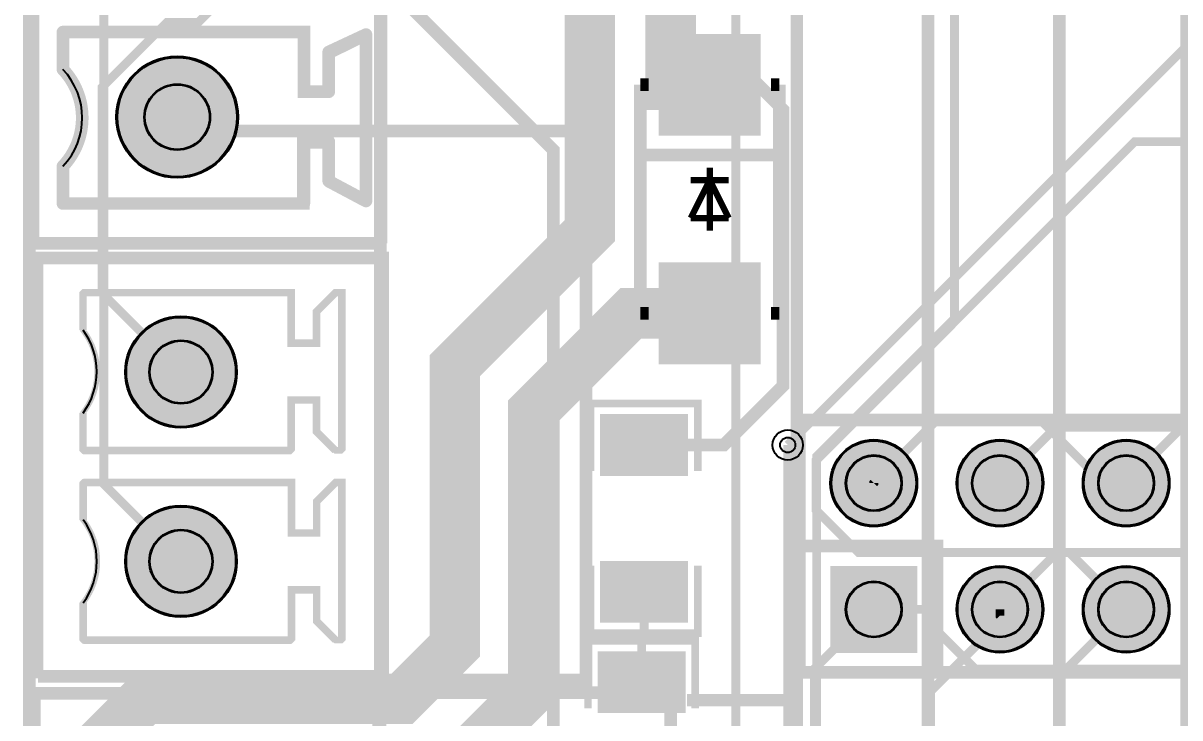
# Model space of a CAD drawing. Header units: millimetres. Extents: x -4 to 157, y 41 to 137.
# Drawn here: x -3.58 to 19.7, y 58.47 to 72.45 of the extents above; entities that cross this region are included whole.
import ezdxf

# ---------------------------------------------------------------- set-up
doc = ezdxf.new("R2010")
doc.units = ezdxf.units.MM
for name, color, linetype, true_color in [('BoardOutLine', 7, 'Continuous', 0xff00ff), ('BottomLayer', 7, 'Continuous', 0x0000ff), ('BottomSolderMaskLayer', 7, 'Continuous', 0xaa00ff), ('Document', 7, 'Continuous', 0xffffff), ('Hole', 7, 'Continuous', 0x222222), ('Multi-Layer', 7, 'Continuous', 0xc0c0c0), ('TopLayer', 7, 'Continuous', 0xff0000), ('TopPasteMaskLayer', 7, 'Continuous', 0x808080), ('TopSilkLayer', 7, 'Continuous', 0xffcc00), ('TopSolderMaskLayer', 7, 'Continuous', 0x800080)]:
    doc.layers.add(name, color=color, linetype=linetype, true_color=true_color)

msp = doc.modelspace()

# ---------------------------------------------------------------- hatches: boundary and pattern name
at = {"layer": 'BottomSolderMaskLayer'}
for points in [[(-1.7078994157989318, 70.56131572263143, 1), (0.7429006858012717, 70.56131572263143, 1)], [(-1.5316992633985709, 65.43050546101085, 1), (0.7191008382016324, 65.43050546101085, 1)], [(12.662420624841241, 63.19428498856996, 1), (14.413220726441443, 63.19428498856996, 1)], [(15.202425704851374, 63.19428498856996, 1), (16.953225806451577, 63.19428498856996, 1)], [(17.742430784861504, 63.19428498856996, 1), (19.49323088646171, 63.19428498856996, 1)], [(-1.5316992633985709, 61.620497840995654, 1), (0.7191008382016324, 61.620497840995654, 1)], [(12.662336658259392, 61.529614561695894), (14.412901328269527, 61.529614561695894), (14.412901328269527, 59.7790498916861), (12.662336658259392, 59.7790498916861)], [(15.202425704851374, 60.65427990855983, 1), (16.953225806451577, 60.65427990855983, 1)], [(17.742430784861504, 60.65427990855983, 1), (19.49323088646171, 60.65427990855983, 1)]]:
    msp.add_hatch(color=256, dxfattribs=at).paths.add_polyline_path(points)
at = {"layer": 'Document'}
for points in [[(3.1903987807972953, 68.87134874269748), (3.1903987807972953, 72.02194564389129), (2.6944119888239584, 71.79047498094997), (2.6944119888239584, 71.07134874269741), (2.6933254840453174, 71.05477188313182), (2.690084560107607, 71.03847865822922), (2.684744670118107, 71.02274784958524), (2.6773971810748662, 71.00784861569718), (2.6681678105524043, 70.99403588658754), (2.6572144756396483, 70.98154600188127), (2.644724590933265, 70.97059266696829), (2.630911861823506, 70.96136329644594), (2.616012627935561, 70.9540158074027), (2.6002818192914674, 70.94867591741308), (2.583988594388984, 70.94543499347549), (2.567411734823281, 70.94434848869696), (2.067411734823281, 70.94434848869696), (2.050834875257806, 70.94543499347549), (2.034541650355095, 70.94867591741308), (2.018810841711229, 70.9540158074027), (2.0039116078230563, 70.96136329644594), (1.9900988787135248, 70.97059266696829), (1.9776089940071415, 70.98154600188127), (1.9666556590941582, 70.99403588658754), (1.9574262885719236, 71.00784861569718), (1.9500787995286828, 71.02274784958524), (1.9447389095389553, 71.03847865822922), (1.9414979856014725, 71.05477188313182), (1.9404114808228314, 71.07134874269741), (1.9404114808228314, 72.14434848869689), (-2.6556007112014868, 72.14434848869689), (-2.6556007112014868, 71.52133604267203), (-2.656687215980128, 71.50475918310644), (-2.6599281399176107, 71.48846595820385), (-2.665268029907338, 71.47273514955987), (-2.672615518950579, 71.45783591567181), (-2.681844889473041, 71.44402318656216), (-2.692798224385797, 71.4315333018559), (-2.70528810909218, 71.42057996694291), (-2.7191008382017117, 71.41135059642056), (-2.7340000720898843, 71.40400310737732), (-2.7497308807339778, 71.3986632173877), (-2.766024105636461, 71.39542229345011), (-2.782600965202164, 71.39433578867158), (-2.799177824767753, 71.39542229345011), (-2.8154710496702364, 71.3986632173877), (-2.8312018583142162, 71.40400310737732), (-2.846101092202275, 71.41135059642056), (-2.8599138213119204, 71.42057996694291), (-2.8724037060183036, 71.4315333018559), (-2.8833570409311733, 71.44402318656216), (-2.8925864114535216, 71.45783591567181), (-2.899933900496876, 71.47273514955987), (-2.90527379048649, 71.48846595820385), (-2.9085147144239727, 71.50475918310644), (-2.9096012192026137, 71.52133604267203), (-2.9096012192026137, 72.27134874269746), (-2.9085147144239727, 72.28792560226304), (-2.90527379048649, 72.30421882716564), (-2.899933900496876, 72.31994963580962), (-2.8925864114535216, 72.33484886969768), (-2.8833570409311733, 72.34866159880733), (-2.8724037060183036, 72.3611514835136), (-2.8599138213119204, 72.37210481842658), (-2.846101092202275, 72.38133418894893), (-2.8312018583142162, 72.38868167799217), (-2.8154710496702364, 72.39402156798178), (-2.799177824767753, 72.39726249191938), (-2.782600965202164, 72.3983489966979), (2.067411734823281, 72.3983489966979), (2.083988594388984, 72.39726249191938), (2.1002818192914674, 72.39402156798178), (2.116012627935561, 72.38868167799217), (2.130911861823506, 72.38133418894893), (2.144724590933265, 72.37210481842658), (2.1572144756396483, 72.3611514835136), (2.1681678105524043, 72.34866159880733), (2.1773971810748662, 72.33484886969768), (2.184744670118107, 72.31994963580962), (2.1900845601078345, 72.30421882716564), (2.1933254840453174, 72.28792560226304), (2.1944119888239584, 72.27134874269746), (2.1944119888239584, 71.19834899669797), (2.4404114808228314, 71.19834899669797), (2.4404114808228314, 71.87134874269759), (2.4416842497432754, 71.8892926692505), (2.44547954390805, 71.90687675816798), (2.4517212166786067, 71.92374821222165), (2.460284038657619, 71.93956853208601), (2.470996210221074, 71.95402030779894), (2.4836428084090585, 71.9668135870943), (2.497970099017948, 71.9776916928422), (2.5136906273812656, 71.98643637287284), (3.2636779273557295, 72.33644907289806), (3.279514720702082, 72.3425885371272), (3.2960291424833486, 72.34655979860861), (3.3129258028536697, 72.3482918242579), (3.3299024749496766, 72.34775363371182), (3.346655500755787, 72.34495485346656), (3.362885222568366, 72.33994554469155), (3.3783013429081166, 72.33281530779573), (3.392628117006552, 72.32369167976469), (3.4056092849934885, 72.3127378529349), (3.417012655560029, 72.30014975600795), (3.42663425911428, 72.28615254951649), (3.4343019961406753, 72.27099659842747), (3.4398787155066657, 72.25495299391878), (3.443264667654148, 72.23830870443032), (3.4443992887984223, 72.22136144272292), (3.4443992887984223, 68.87134874269748), (3.4433127840197812, 68.85477188313178), (3.4400718600822984, 68.83847865822929), (3.434731970092571, 68.82274784958531), (3.42738448104933, 68.80784861569714), (3.4181551105270955, 68.79403588658761), (3.407201775614112, 68.78154600188122), (3.394711890907729, 68.77059266696835), (3.3808991617981974, 68.761363296446), (3.365999927910025, 68.75401580740265), (3.3502691192661587, 68.74867591741304), (3.333975894363448, 68.74543499347556), (3.3173990347979725, 68.74434848869691), (3.3008221752322697, 68.74543499347556), (3.2845289503297863, 68.74867591741304), (3.268798141685693, 68.75401580740265), (3.2538989077977476, 68.761363296446), (3.2400861786879886, 68.77059266696835), (3.2275962939816054, 68.78154600188122), (3.2166429590688494, 68.79403588658761), (3.2074135885463875, 68.80784861569714), (3.2000660995031467, 68.82274784958531), (3.1947262095136466, 68.83847865822929), (3.1914852855759364, 68.85477188313178), (3.1903987807972953, 68.87134874269748)], [(10.079273558546902, 71.88989077978158), (10.096215392430622, 71.89364998729991), (10.312573025145866, 71.89364998729991), (10.31003302006593, 70.52966725933447), (10.28905257810493, 70.52016764033522), (10.072694945389685, 70.52016764033522)], [(-2.8746507493016225, 69.65880111760214), (-2.8399808926802734, 69.69691030682691), (-2.8068603646634074, 69.7363734527404), (-2.7753419924254104, 69.77712761170585), (-2.745476047705779, 69.8191077809231), (-2.717310166624884, 69.86224700210812), (-2.690889273705352, 69.90647646829132), (-2.666255510217752, 69.9517256335647), (-2.6434481669639354, 69.9979223256023), (-2.622503621610349, 70.04499286077498), (-2.6034552806631837, 70.09286216167516), (-2.5863335261879, 70.14145387686608), (-2.5711656673477137, 70.19069050266137), (-2.5579758968460737, 70.24049350674375), (-2.5467852523402144, 70.29078345342361), (-2.5376115828855745, 70.34148013033882), (-2.530469520465431, 70.3925026763934), (-2.5253704566553097, 70.44376971073098), (-2.5223225244512832, 70.49519946253656), (-2.521330585298756, 70.54670990146144), (-2.5223962213392497, 70.59821886846089), (-2.525517732884964, 70.6496442068377), (-2.530690141131572, 70.70090389328266), (-2.5379051960985635, 70.75191616870086), (-2.547151389787814, 70.80259966861718), (-2.5584139745396897, 70.85287355295316), (-2.571674986553944, 70.90265763496598), (-2.5869132745442585, 70.95187250914682), (-2.6041045334718547, 71.00043967787212), (-2.623221343314526, 71.04828167660708), (-2.644233212799236, 71.09532219746166), (-2.667106628037118, 71.14148621090135), (-2.691805105977892, 71.18670008541915), (-2.718289252600016, 71.23089170497781), (-2.746516825743356, 71.27399058403455), (-2.7764428024865992, 71.31592797996552), (-2.8080194509583407, 71.35663700270982), (-2.8411964064687254, 71.3960527214598), (-2.8759207518417043, 71.43411226822457), (-2.886547644343864, 71.44688197392418), (-2.8954168412315084, 71.46092952084439), (-2.902376588084735, 71.47601455155848), (-2.907307801703041, 71.49187895700459), (-2.9101261076527862, 71.50825129280258), (-2.910783283937235, 71.52485142374292), (-2.90926808608765, 71.54139531697842), (-2.905606439559847, 71.55759990190404), (-2.8998609961420243, 71.57318791357454), (-2.8921300619657586, 71.58789263678409), (-2.8825459154601276, 71.60146246963734), (-2.8712725440319673, 71.61366522852836), (-2.8585028381952498, 71.62429212086568), (-2.844455291160557, 71.6331613175721), (-2.8293702603566544, 71.64012106423058), (-2.8135058548469942, 71.64505227764403), (-2.797133519012732, 71.64787058338254), (-2.780533388063759, 71.6485277594528), (-2.7639894948479196, 71.64701256138972), (-2.747784909969596, 71.64335091465284), (-2.732196898373104, 71.6376054710338), (-2.7174921752634873, 71.62987453666778), (-2.703922342533815, 71.62029038998708), (-2.691719583439408, 71.60901701803402), (-2.65313702123899, 71.56685282699254), (-2.616141355283389, 71.52328961071282), (-2.580783275274598, 71.4783870574422), (-2.5471112271723086, 71.43220669052357), (-2.5151713468155776, 71.38481178409972), (-2.485007396709534, 71.33626727641729), (-2.4566607060639853, 71.2866396808522), (-2.4301701141662306, 71.23599699477575), (-2.405571917165844, 71.18440860638782), (-2.3828998183423664, 71.13194519964497), (-2.3621848819273055, 71.07867865741207), (-2.3434554905416007, 71.02468196297207), (-2.3267373063063133, 70.97002910002766), (-2.3120532356824697, 70.91479495133285), (-2.2994233980857643, 70.85905519609116), (-2.2888650983184107, 70.80288620626436), (-2.280392802860888, 70.74636494193123), (-2.274018120049732, 70.6895688458402), (-2.269749784171836, 70.63257573730084), (-2.267593643498458, 70.57546370556042), (-2.267552652270524, 70.51831100280856), (-2.2696268666522883, 70.4611959369604), (-2.2738134446542517, 70.40419676436329), (-2.2801066500260276, 70.34739158257253), (-2.288497860117104, 70.29085822334673), (-2.298975577690271, 70.23467414600645), (-2.311525446675205, 70.17891633130216), (-2.3261302718383376, 70.12366117594024), (-2.3427700423428632, 70.06898438790643), (-2.361421959166364, 70.01496088273564), (-2.382060466339908, 69.9616646808654), (-2.4046572859617754, 69.90916880621717), (-2.429181456944889, 69.85754518614124), (-2.4555993774363287, 69.80686455286741), (-2.4838748508575463, 69.7571963465889), (-2.5139691355000195, 69.70860862031975), (-2.5458409976056373, 69.66116794665209), (-2.5794467678651927, 69.6149393265407), (-2.6147404012499464, 69.56998610024232), (-2.651673540102138, 69.52636986052994), (-2.6901955803912188, 69.48415036830067), (-2.702382848753132, 69.47285933328897), (-2.7159396291626763, 69.46325565239647), (-2.730633961344438, 69.45550364726932), (-2.746214421195873, 69.4497359568669), (-2.7624144227240777, 69.44605126797296), (-2.7789567794063714, 69.44451262663733), (-2.7955584469279984, 69.44514635944029), (-2.811935366149214, 69.44794162303776), (-2.8278073234365593, 69.45285058969341), (-2.842902745195147, 69.45978926562555), (-2.8569633445684985, 69.4686389281627), (-2.8697485407985823, 69.47924815712247), (-2.8810395756287335, 69.49143542565253), (-2.8906432563190947, 69.50499220620532), (-2.8983952612273924, 69.51968653850258), (-2.904162951397552, 69.53526699843997), (-2.907847640050136, 69.55146700002308), (-2.909386281139291, 69.56800935672823), (-2.9087525480889553, 69.58461102424019), (-2.9059572842475063, 69.60098794341991), (-2.9010483173552757, 69.61685990063415), (-2.894109641198156, 69.63195532228929), (-2.8852599784514723, 69.64601592153076), (-2.8746507493012814, 69.6588011176027)], [(3.257632715265345, 68.75928371856742), (2.507645415290881, 69.1592837185674), (2.4930959382875244, 69.16835543182708), (2.479901009792002, 69.17930427306851), (2.468301132787019, 69.19193067857464), (2.4585077373703825, 69.20600450778863), (2.450699327033817, 69.22126923806957), (2.445018225093463, 69.23744664031074), (2.441567980572927, 69.25424185020177), (2.440411480823059, 69.27134874269757), (2.4404114808228314, 69.94434848869696), (2.1944119888239584, 69.94434848869696), (2.1944119888239584, 68.82136144272295), (2.1933254840453174, 68.80478458315724), (2.1900845601078345, 68.78849135825476), (2.184744670118107, 68.77276054961078), (2.1773971810748662, 68.75786131572272), (2.1681678105524043, 68.74404858661308), (2.1572144756396483, 68.73155870190669), (2.144724590933265, 68.72060536699382), (2.130911861823506, 68.71137599647147), (2.116012627935561, 68.70402850742812), (2.1002818192914674, 68.6986886174385), (2.083988594388984, 68.69544769350102), (2.067411734823281, 68.69436118872238), (-2.782600965202164, 68.69436118872238), (-2.799177824767753, 68.69544769350102), (-2.8154710496702364, 68.6986886174385), (-2.8312018583142162, 68.70402850742812), (-2.846101092202275, 68.71137599647147), (-2.8599138213119204, 68.72060536699382), (-2.8724037060183036, 68.73155870190669), (-2.8833570409311733, 68.74404858661308), (-2.8925864114535216, 68.75786131572272), (-2.899933900496876, 68.77276054961078), (-2.90527379048649, 68.78849135825476), (-2.9085147144239727, 68.80478458315724), (-2.9096012192026137, 68.82136144272295), (-2.9096012192026137, 69.57134874269752), (-2.9085147144239727, 69.58792560226311), (-2.90527379048649, 69.60421882716571), (-2.899933900496876, 69.61994963580969), (-2.8925864114535216, 69.63484886969775), (-2.8833570409311733, 69.6486615988074), (-2.8724037060183036, 69.66115148351366), (-2.8599138213119204, 69.67210481842665), (-2.846101092202275, 69.681334188949), (-2.8312018583142162, 69.68868167799224), (-2.8154710496702364, 69.69402156798185), (-2.799177824767753, 69.69726249191945), (-2.782600965202164, 69.69834899669797), (-2.766024105636461, 69.69726249191945), (-2.7497308807339778, 69.69402156798185), (-2.7340000720898843, 69.68868167799224), (-2.7191008382017117, 69.681334188949), (-2.70528810909218, 69.67210481842665), (-2.692798224385797, 69.66115148351366), (-2.681844889473041, 69.6486615988074), (-2.672615518950579, 69.63484886969775), (-2.665268029907338, 69.61994963580969), (-2.6599281399176107, 69.60421882716571), (-2.656687215980128, 69.58792560226311), (-2.6556007112014868, 69.57134874269752), (-2.6556007112014868, 68.9483616967234), (1.9404114808228314, 68.9483616967234), (1.9404114808228314, 70.07134874269741), (1.9414979856014725, 70.08792560226311), (1.9447389095389553, 70.1042188271656), (1.9500787995286828, 70.11994963580969), (1.9574262885719236, 70.13484886969775), (1.9666556590941582, 70.14866159880728), (1.9776089940071415, 70.16115148351366), (1.9900988787135248, 70.17210481842653), (2.0039116078230563, 70.18133418894888), (2.018810841711229, 70.18868167799224), (2.034541650355095, 70.19402156798185), (2.050834875257806, 70.19726249191945), (2.067411734823281, 70.19834899669797), (2.567411734823281, 70.19834899669797), (2.583988594388984, 70.19726249191945), (2.6002818192914674, 70.19402156798185), (2.616012627935561, 70.18868167799224), (2.630911861823506, 70.18133418894888), (2.644724590933265, 70.17210481842653), (2.6572144756396483, 70.16115148351366), (2.6681678105524043, 70.14866159880728), (2.6773971810748662, 70.13484886969775), (2.684744670118107, 70.11994963580969), (2.690084560107607, 70.1042188271656), (2.6933254840453174, 70.08792560226311), (2.6944119888239584, 70.07134874269741), (2.6944119888239584, 69.34754889509782), (3.3771653543308275, 68.98341376682754), (3.391281466062537, 68.97465396489929), (3.404133428911564, 68.96412658197767), (3.4155013422298452, 68.95201174450301), (3.425190697869084, 68.93851674070345), (3.4330357082674254, 68.92387247383556), (3.4389021431222773, 68.90832951136554), (3.442689626106585, 68.89215379769064), (3.444333352336571, 68.87562210375654), (3.443805197200618, 68.85901729142995), (3.4411141975797364, 68.84262347365336), (3.4363063972230066, 68.82672115319428), (3.4294640589280334, 68.81158242316485), (3.4207042569998976, 68.79746631143291), (3.410176874078161, 68.78461434858389), (3.3980620366035055, 68.77324643526549), (3.3845670328041706, 68.76355707962637), (3.369922765936053, 68.75571206922803), (3.354379803466145, 68.74984563437317), (3.338204089791134, 68.74605815138875), (3.3216723958571492, 68.74441442515877), (3.3050675835304446, 68.74494258029472), (3.288673765753856, 68.74763357991571), (3.272771445294893, 68.75244138027233), (3.257632715265345, 68.7592837185673)], [(10.263804927609726, 65.9151384302769), (10.263804927609726, 67.29331978663947), (10.371983743967348, 67.29331978663947), (10.378511557023103, 67.19065278130552), (10.376682753365458, 65.92324104648208), (10.380365760731365, 65.91955803911605), (10.268605537210988, 65.91955803911605), (10.266065532131051, 65.91701803403612)], [(-2.449530099060212, 67.02984505969005), (-2.449530099060212, 67.03987807975625), (-2.38956057912128, 67.09984759969518), (1.8204978409955856, 67.09984759969518), (1.880492760985362, 67.03987807975625), (1.880492760985362, 66.07990855981711), (2.260502921005582, 66.07990855981711), (2.2604521209041195, 66.66990093980178), (2.680492760985544, 67.08989077978163), (2.8404622809243847, 67.08989077978163), (2.900508001015851, 67.02984505969005), (2.900508001015851, 65.43992887985769), (2.760502921005809, 65.43982727965454), (2.760502921005809, 66.9598933197866), (2.7305054610108073, 66.9598933197866), (2.7304546609091176, 66.9598933197866), (2.39050038100072, 66.6198882397764), (2.3904495808990305, 65.999872999746), (2.330454660909254, 65.93987807975611), (1.8104648209293828, 65.93987807975611), (1.7404368808736308, 66.00988061976125), (1.7404876809753205, 66.9598933197866), (-2.449530099060212, 66.9598933197866)], [(-2.449530099060212, 66.27990855981716), (-2.30952501905017, 66.27990855981716), (-2.30952501905017, 66.94988569977136), (-2.449530099060212, 66.94988569977136), (-2.449530099060212, 66.27990855981716)], [(10.682753365506642, 66.6294132588265), (9.811531623063274, 66.6294132588265), (9.80899161798311, 66.62687325374645), (9.80899161798311, 66.52019304038606), (9.81407162814321, 66.51511303022608), (10.682753365506642, 66.51511303022608), (10.687833375666742, 66.52019304038606), (10.687833375666742, 66.63703327406654)], [(-2.449530099060212, 64.60982981965947), (-2.417477982085529, 64.65006223311377), (-2.3870425841596443, 64.69153115940776), (-2.3582715571255903, 64.73417167181458), (-2.3312099469685563, 64.77791700928731), (-2.305900123287529, 64.82269868098615), (-2.2823817129590225, 64.86844657351162), (-2.2606915380943065, 64.91508906067986), (-2.2408635583879004, 64.9625531156654), (-2.2229288179478317, 65.0107644253369), (-2.2069153966908743, 65.05964750660803), (-2.1928483663789393, 65.1091258246181), (-2.1807497513641465, 65.1591219125612), (-2.17063849410647, 65.209557492974), (-2.1625304255160245, 65.26035360029175), (-2.1564382401668354, 65.3114307044832), (-2.1523714764216493, 65.36270883556779), (-2.1503365014978044, 65.41410770882362), (-2.1503365014978044, 65.46554685048545), (-2.1523714764216493, 65.51694572374117), (-2.1564382401668354, 65.56822385482587), (-2.1625304255160245, 65.61930095901732), (-2.17063849410647, 65.67009706633496), (-2.1807497513641465, 65.72053264674776), (-2.1928483663789393, 65.77052873469097), (-2.2069153966908743, 65.82000705270104), (-2.2229288179478317, 65.86889013397206), (-2.2408635583879004, 65.91710144364367), (-2.2606915380943065, 65.96456549862921), (-2.2823817129590225, 66.01120798579734), (-2.305900123287529, 66.05695587832292), (-2.3312099469685563, 66.10173755002165), (-2.3582715571255903, 66.1454828874945), (-2.3870425841596443, 66.18812339990131), (-2.417477982085529, 66.2295923261953), (-2.449530099060212, 66.2698247396495), (-2.30952501905017, 66.26982473964938), (-2.2784444462206466, 66.22585990043524), (-2.2490773551805887, 66.18073249126542), (-2.221467180892887, 66.13450925716904), (-2.1956547597783356, 66.08725856393869), (-2.171678269318136, 66.03905029701548), (-2.149573171586553, 65.98995575812569), (-2.1293721608024043, 65.9400475598228), (-2.1111051149728155, 65.88939951809164), (-2.0947990517026938, 65.83808654317147), (-2.0804780882344858, 65.78618452876083), (-2.068163405777568, 65.733770239769), (-2.0578732181818395, 65.68092119877701), (-2.0496227449973503, 65.62771557137944), (-2.0434241889647637, 65.57423205057489), (-2.0392867179671157, 65.52054974037617), (-2.0372164514697033, 65.4667480388124), (-2.0372164514697033, 65.41290652049668), (-2.0392867179671157, 65.35910481893279), (-2.0434241889647637, 65.30542250873407), (-2.0496227449973503, 65.25193898792963), (-2.0578732181818395, 65.19873336053206), (-2.068163405777568, 65.14588431954007), (-2.0804780882344858, 65.09347003054813), (-2.0947990517026938, 65.04156801613749), (-2.1111051149728155, 64.99025504121732), (-2.1293721608024043, 64.93960699948627), (-2.149573171586553, 64.88969880118339), (-2.171678269318136, 64.84060426229348), (-2.1956547597783356, 64.79239599537038), (-2.221467180892887, 64.74514530213992), (-2.2490773551805887, 64.69892206804366), (-2.2784444462206466, 64.65379465887384), (-2.30952501905017, 64.60982981965947)], [(-2.449530099060212, 63.84983489966976), (-2.449530099060212, 63.839827279654514), (-2.3895351790704353, 63.77983235966474), (1.8204724409447408, 63.77983235966474), (1.8804673609347446, 63.839827279654514), (1.8804673609347446, 64.79984759969511), (2.2604775209549643, 64.79984759969511), (2.2604775209549643, 64.20982981965972), (2.680467360934472, 63.78983997967987), (2.8404876809752295, 63.78983997967987), (2.900482600965006, 63.84983489966976), (2.900482600965006, 65.43982727965454), (2.7604775209549643, 65.43982727965454), (2.7604775209549643, 63.91983743967489), (2.7304800609599624, 63.91983743967489), (2.7304546609091176, 63.91983743967489), (2.3904749809498753, 64.25981711963414), (2.3904749809498753, 64.87983235966476), (2.330480060960099, 64.93985267970538), (1.8104648209293828, 64.93985267970538), (1.7404622809244756, 64.86982473964952), (1.7404622809244756, 63.91983743967489), (-2.449530099060212, 63.91983743967489)], [(-2.449530099060212, 64.59982219964434), (-2.30952501905017, 64.59982219964434), (-2.30952501905017, 63.92984505969014), (-2.449530099060212, 63.92984505969014), (-2.449530099060212, 64.59982219964434)], [(-2.446405892811981, 63.21054102108201), (-2.446405892811981, 63.220574041147984), (-2.386436372872822, 63.28054356108714), (1.8236220472440436, 63.28054356108714), (1.88361696723382, 63.220574041147984), (1.88361696723382, 62.260604521209075), (2.263627127254267, 62.260604521209075), (2.2635763271525775, 62.85059690119374), (2.6836169672337746, 63.270586741173474), (2.8435864871728427, 63.270586741173474), (2.903632207264309, 63.21054102108201), (2.903632207264309, 61.62062484124965), (2.76362712725404, 61.6205232410465), (2.76362712725404, 63.14058928117856), (2.7336296672592653, 63.14058928117856), (2.7335788671575756, 63.14058928117856), (2.3936245872489508, 62.80058420116836), (2.3935737871474885, 62.180568961137965), (2.333578867157712, 62.120574041148075), (1.8135890271780681, 62.120574041148075), (1.7435610871220888, 62.190576581153096), (1.743611887223551, 63.14058928117856), (-2.446405892811981, 63.14058928117856)], [(-2.446405892811981, 62.46060452120901), (-2.306400812801712, 62.46060452120901), (-2.306400812801712, 63.13058166116332), (-2.446405892811981, 63.13058166116332), (-2.446405892811981, 62.46060452120901)], [(-2.446405892811981, 60.79052578105154), (-2.4143537758372986, 60.83075819450562), (-2.383918377910959, 60.872227120799835), (-2.3551473508771323, 60.91486763320643), (-2.3280857407200983, 60.95861297067927), (-2.302775917039071, 61.00339464237811), (-2.2792575067105645, 61.04914253490358), (-2.2575673318458485, 61.09578502207194), (-2.2377393521394424, 61.14324907705736), (-2.2198046116993737, 61.19146038672886), (-2.2037911904426437, 61.24034346799999), (-2.1897241601307087, 61.289821786010066), (-2.1776255451156885, 61.339817873953166), (-2.167514287858012, 61.39025345436596), (-2.1594062192675665, 61.44104956168371), (-2.1533140339183774, 61.49212666587505), (-2.1492472701734187, 61.54340479695986), (-2.1472122952493464, 61.59480367021558), (-2.1472122952493464, 61.646242811877414), (-2.1492472701734187, 61.69764168513302), (-2.1533140339183774, 61.748919816217835), (-2.1594062192675665, 61.79999692040917), (-2.167514287858012, 61.85079302772692), (-2.1776255451156885, 61.90122860813972), (-2.1897241601307087, 61.95122469608293), (-2.2037911904426437, 62.000703014093006), (-2.2198046116993737, 62.04958609536402), (-2.2377393521394424, 62.097797405035635), (-2.2575673318458485, 62.14526146002106), (-2.2792575067105645, 62.1919039471893), (-2.302775917039071, 62.23765183971477), (-2.3280857407200983, 62.282433511413615), (-2.3551473508771323, 62.32617884888646), (-2.3839183779111863, 62.36881936129316), (-2.4143537758372986, 62.410288287587264), (-2.446405892811981, 62.45052070104134), (-2.306400812801712, 62.45052070104134), (-2.275320239972416, 62.4065558618272), (-2.245953148932358, 62.36142845265738), (-2.2183429746446564, 62.31520521856089), (-2.192530553530105, 62.26795452533065), (-2.168554063069678, 62.21974625840744), (-2.146448965338095, 62.17065171951754), (-2.1262479545541737, 62.12074352121476), (-2.107980908724585, 62.0700954794836), (-2.091674845454463, 62.01878250456332), (-2.077353881986255, 61.96688049015279), (-2.0650391995293376, 61.91446620116096), (-2.054749011933609, 61.861617160168976), (-2.0464985387491197, 61.80841153277129), (-2.040299982716533, 61.754928011966854), (-2.036162511718885, 61.70124570176813), (-2.0340922452214727, 61.64744400020436), (-2.0340922452214727, 61.59360248188864), (-2.036162511718885, 61.539800780324754), (-2.040299982716533, 61.48611847012603), (-2.0464985387491197, 61.432634949321596), (-2.054749011933609, 61.37942932192402), (-2.0650391995293376, 61.326580280932035), (-2.077353881986255, 61.274165991940095), (-2.091674845454463, 61.222263977529565), (-2.107980908724585, 61.170951002609286), (-2.1262479545541737, 61.12030296087812), (-2.146448965338095, 61.07039476257546), (-2.168554063069678, 61.021300223685444), (-2.192530553530105, 60.97309195676223), (-2.2183429746446564, 60.92584126353199), (-2.245953148932358, 60.87961802943562), (-2.275320239972416, 60.83449062026568), (-2.306400812801712, 60.79052578105154)], [(-2.446405892811981, 60.03053086106172), (-2.446405892811981, 60.020523241046476), (-2.3864109728222047, 59.9605283210567), (1.8235966471931988, 59.9605283210567), (1.8835915671829753, 60.020523241046476), (1.8835915671829753, 60.980543561087075), (2.263601727203195, 60.980543561087075), (2.263601727203195, 60.39052578105145), (2.68359156718293, 59.97053594107183), (2.8436118872236875, 59.97053594107183), (2.903606807213464, 60.03053086106172), (2.903606807213464, 61.6205232410465), (2.763601727203195, 61.6205232410465), (2.763601727203195, 60.100533401066855), (2.7336042672084204, 60.100533401066855), (2.7335788671575756, 60.100533401066855), (2.3935991871983333, 60.4405130810261), (2.3935991871983333, 61.06052832105672), (2.3336042672083295, 61.12054864109723), (1.8135890271780681, 61.12054864109723), (1.7435864871729336, 61.050520701041364), (1.7435864871729336, 60.100533401066855), (-2.446405892811981, 60.100533401066855)], [(-2.446405892811981, 60.7805181610363), (-2.306400812801712, 60.7805181610363), (-2.306400812801712, 60.1105410210821), (-2.446405892811981, 60.1105410210821), (-2.446405892811981, 60.7805181610363)]]:
    msp.add_hatch(color=256, dxfattribs=at).paths.add_polyline_path(points)
at = {"layer": 'Multi-Layer'}
for points in [[(-1.6824993649988302, 70.56131572263143, 1), (0.7175006350011701, 70.56131572263143, 1)], [(-1.5062992125984693, 65.43050546101085, 1), (0.6937007874015308, 65.43050546101085, 1)], [(12.687820675641342, 63.19428498856996, 1), (14.387820675641342, 63.19428498856996, 1)], [(15.227825755651475, 63.19428498856996, 1), (16.927825755651476, 63.19428498856996, 1)], [(17.767830835661606, 63.19428498856996, 1), (19.46783083566161, 63.19428498856996, 1)], [(-1.5062992125984693, 61.620497840995654, 1), (0.6937007874015308, 61.620497840995654, 1)], [(12.687731775463362, 61.50421640843285), (14.387503175006259, 61.50421640843285), (14.387503175006259, 59.80444500889007), (12.687731775463362, 59.80444500889007)], [(15.227825755651475, 60.65427990855983, 1), (16.927825755651476, 60.65427990855983, 1)], [(17.767830835661606, 60.65427990855983, 1), (19.46783083566161, 60.65427990855983, 1)]]:
    msp.add_hatch(color=256, dxfattribs=at).paths.add_polyline_path(points)
at = {"layer": 'TopLayer'}
for points in [[(9.236220472440891, 70.21031242062486), (9.236220472440891, 72.21031242062486), (11.236220472440891, 72.21031242062486), (11.236220472440891, 70.21031242062486)], [(9.236220472440891, 65.61028702057399), (9.236220472440891, 67.6102870205741), (11.236220472440891, 67.6102870205741), (11.236220472440891, 65.61028702057399)], [(9.765913131825982, 63.3591313182626), (8.064922529845035, 63.3591313182626), (8.064922529845035, 64.56664973329941), (9.765913131825982, 64.56664973329941)], [(9.765913131825982, 61.60911861823729), (8.064922529845035, 61.60911861823729), (8.064922529845035, 60.40160020320047), (9.765913131825982, 60.40160020320047)], [(9.715113030225893, 58.583921767843435), (8.014122428244718, 58.583921767843435), (8.014122428244718, 59.791440182880365), (9.715113030225893, 59.791440182880365)]]:
    msp.add_hatch(color=256, dxfattribs=at).paths.add_polyline_path(points)
at = {"layer": 'TopPasteMaskLayer'}
for points in [[(9.236220472440891, 70.21031242062486), (9.236220472440891, 72.21031242062486), (11.236220472440891, 72.21031242062486), (11.236220472440891, 70.21031242062486)], [(9.236220472440891, 65.61028702057399), (9.236220472440891, 67.6102870205741), (11.236220472440891, 67.6102870205741), (11.236220472440891, 65.61028702057399)], [(9.6659131318263, 63.3591313182626), (9.304597409194685, 63.3591313182626), (9.204597409194776, 63.45913131826262), (9.204597409194776, 63.669697739395474), (9.10459740919464, 63.7696977393955), (8.726238252476378, 63.7696977393955), (8.626238252476469, 63.669697739395474), (8.626238252476469, 63.45913131826262), (8.526238252476332, 63.3591313182626), (8.164922529844944, 63.3591313182626), (8.064922529845035, 63.45913131826262), (8.064922529845035, 64.46664973329939), (8.164922529844944, 64.56664973329941), (9.6659131318263, 64.56664973329941), (9.765913131825982, 64.46664973329939), (9.765913131825982, 63.45913131826262)], [(9.6659131318263, 61.60911861823729), (9.304597409194685, 61.60911861823729), (9.204597409194776, 61.50911861823727), (9.204597409194776, 61.2985521971043), (9.10459740919464, 61.19855219710439), (8.726238252476378, 61.19855219710439), (8.626238252476469, 61.2985521971043), (8.626238252476469, 61.50911861823727), (8.526238252476332, 61.60911861823729), (8.164922529844944, 61.60911861823729), (8.064922529845035, 61.50911861823727), (8.064922529845035, 60.50160020320038), (8.164922529844944, 60.40160020320047), (9.6659131318263, 60.40160020320047), (9.765913131825982, 60.50160020320038), (9.765913131825982, 61.50911861823727)], [(9.615113030225984, 58.583921767843435), (9.253797307594368, 58.583921767843435), (9.15379730759446, 58.68392176784346), (9.15379730759446, 58.894488188976425), (9.05379730759455, 58.99448818897645), (8.675438150876289, 58.99448818897645), (8.575438150876153, 58.894488188976425), (8.575438150876153, 58.68392176784346), (8.475438150876244, 58.583921767843435), (8.114122428244627, 58.583921767843435), (8.014122428244718, 58.68392176784346), (8.014122428244718, 59.69144018288034), (8.114122428244627, 59.791440182880365), (9.615113030225984, 59.791440182880365), (9.715113030225893, 59.69144018288034), (9.715113030225893, 58.68392176784346)]]:
    msp.add_hatch(color=256, dxfattribs=at).paths.add_polyline_path(points)
at = {"layer": 'TopSilkLayer'}
msp.add_hatch(color=256, dxfattribs=at).paths.add_polyline_path([(9.779121158242106, 58.95349250698496), (11.938125476250889, 58.95349250698496), (11.938125476250889, 58.699491998983945), (9.779121158242106, 58.699491998983945), (9.779121158242106, 58.95349250698496)])
at = {"layer": 'TopSolderMaskLayer'}
for points in [[(9.21081784099033, 70.18491301498739), (9.21081784099033, 72.23571311658748), (11.261617942590647, 72.23571311658748), (11.261617942590647, 70.18491301498739)], [(-1.7078994157989318, 70.56131572263143, 1), (0.7429006858012717, 70.56131572263143, 1)], [(9.21081784099033, 65.58488567944869), (9.21081784099033, 67.635685781049), (11.261617942590647, 67.635685781049), (11.261617942590647, 65.58488567944869)], [(-1.5316992633985709, 65.43050546101085, 1), (0.7191008382016324, 65.43050546101085, 1)], [(9.801689055292172, 63.34110031264754), (8.029138057771206, 63.34110031264754), (8.029138057771206, 64.58468073891447), (9.801689055292172, 64.58468073891447)], [(12.662420624841241, 63.19428498856996, 1), (14.413220726441443, 63.19428498856996, 1)], [(15.202425704851374, 63.19428498856996, 1), (16.953225806451577, 63.19428498856996, 1)], [(17.742430784861504, 63.19428498856996, 1), (19.49323088646171, 63.19428498856996, 1)], [(-1.5316992633985709, 61.620497840995654, 1), (0.7191008382016324, 61.620497840995654, 1)], [(9.801689055292172, 61.62715114097523), (8.029138057771206, 61.62715114097523), (8.029138057771206, 60.3835707147083), (9.801689055292172, 60.3835707147083)], [(12.662336658259392, 61.529614561695894), (14.412901328269527, 61.529614561695894), (14.412901328269527, 59.7790498916861), (12.662336658259392, 59.7790498916861)], [(15.202425704851374, 60.65427990855983, 1), (16.953225806451577, 60.65427990855983, 1)], [(17.742430784861504, 60.65427990855983, 1), (19.49323088646171, 60.65427990855983, 1)], [(9.750888953691856, 58.56589076222838), (7.97833795617089, 58.56589076222838), (7.97833795617089, 59.80947118849542), (9.750888953691856, 59.80947118849542)]]:
    msp.add_hatch(color=256, dxfattribs=at).paths.add_polyline_path(points)

# ---------------------------------------------------------------- linework, layer by layer
at = {"layer": 'BoardOutLine', "const_width": 0.25400050800101603}
msp.add_lwpolyline([(100.54330708661428, 129.0516891033783), (100.54330708661428, 136.55168910337818), (-3.4566929133859503, 136.55168910337818), (-3.4566929133859503, 41.55168910337818), (156.54330708661405, 41.55168910337818), (156.54330708661405, 136.55168910337818), (125.54330708661405, 136.55168910337818), (125.54330708661405, 129.0516891033783), (100.54330708661428, 129.0516891033783)], close=True, dxfattribs=at)
at = {"layer": 'BottomLayer'}
for points, const_width in [([(37.744069088138076, 130.96416052832103), (35.84414528829052, 129.0667767335534), (29.989433578866965, 129.0667767335534), (25.34884429768863, 133.70482600965204), (18.729591059181985, 133.70482600965204), (6.133705867411663, 121.11148082296165), (6.133705867411663, 120.62633985267962), (-1.9587503175007441, 112.53388366776733), (-1.9587503175007441, 63.1739649479299), (-0.4068072136144565, 61.61948183896368)], 0.17780035560071122), ([(10.762509525018913, 44.810033020066044), (10.762509525018913, 73.07165354330698), (11.261620523240936, 73.57076454152912), (11.261620523240936, 74.11483362966715), (6.522225044449897, 78.85422910845818), (6.522225044449897, 92.26799593599185), (8.281686563373114, 94.02745745491484), (8.281686563373114, 100.53164846329685), (10.455168910337761, 102.70513081026161)], 0.17780035560071122), ([(9.373380746761313, 99.93195326390651), (9.373380746761313, 85.00053340106683), (15.163322326644447, 79.2105918211837), (15.163322326644447, 66.50777241554488), (12.389890779781354, 63.73434086868167), (12.389890779781354, 49.78742697485393), (17.625603251206485, 44.551714503429025)], 0.17780035560071122), ([(3.8872237744474205, 73.09781559563112), (7.085598171196125, 69.8994411988823), (7.085598171196125, 44.261645923291894), (8.789179578359153, 42.55806451612909), (30.51663703327381, 42.55806451612909), (32.2580645161288, 44.29949199898397), (32.2580645161288, 53.92433324866647)], 0.25400050800101603), ([(21.157734315468588, 63.19433578867154), (20.035306070612023, 64.31676403352799), (17.20015240030466, 64.31676403352799), (16.077724155448323, 63.19433578867154)], 0.17780035560071122), ([(11.805943611887187, 63.96167132334256), (11.805943611887187, 46.561366522733124), (13.815595631191172, 44.551714503429025)], 0.17780035560071122), ([(16.077724155448323, 60.654330708661405), (17.2217424434848, 61.798348996697996), (27.039116078232155, 61.798348996697996), (28.293878587757035, 63.05311150622299)], 0.17780035560071122), ([(14.658623317246565, 60.654330708661405), (14.658623317246565, 60.37416814833625), (15.581407162814003, 59.4513843027687), (26.853695707391125, 59.4513843027687), (29.48945897891781, 62.08714757429516)], 0.17780035560071122), ([(13.537719075437963, 60.654330708661405), (14.658623317246565, 60.654330708661405)], 0.17780035560071122)]:
    msp.add_lwpolyline(points, dxfattribs=dict(at, const_width=const_width))
at = {"layer": 'BottomSolderMaskLayer'}
for centre, radius in [((-0.48249936499883006, 70.56131572263143), 1.2254000508001017), ((-0.48260096520198204, 70.56134112268217), 0.6637713296931971), ((-0.40629921259846924, 65.43050546101085), 1.1254000508001016), ((-0.4064008128016212, 65.4305308610617), 0.639425350404953), ((13.537820675641342, 63.19428498856996), 0.8754000508001016), ((16.077825755651475, 63.19428498856996), 0.8754000508001016), ((18.617830835661607, 63.19428498856996), 0.8754000508001016), ((13.53761747523481, 63.19433578867154), 0.5664484065211015), ((16.07762255524517, 63.19433578867154), 0.5664484065211015), ((18.617627635255303, 63.19433578867154), 0.5664484065211015), ((-0.40629921259846924, 61.620497840995654), 1.1254000508001016), ((-0.4064008128016212, 61.6205232410465), 0.639425350404953), ((16.077825755651475, 60.65427990855983), 0.8754000508001016), ((18.617830835661607, 60.65427990855983), 0.8754000508001016), ((13.53761747523481, 60.654330708661405), 0.5664484065211015), ((16.07762255524517, 60.654330708661405), 0.5664484065211015), ((18.617627635255303, 60.654330708661405), 0.5664484065211015)]:
    msp.add_circle(centre, radius, dxfattribs=at)
at = {"layer": 'Hole'}
msp.add_circle((11.80604521209034, 63.96162052324098), 0.15240030480060962, dxfattribs=at)
at = {"layer": 'Multi-Layer'}
for centre, radius in [((-0.48249936499883006, 70.56131572263143), 1.2000000000000002), ((-0.48260096520198204, 70.56134112268217), 0.6500127000254001), ((-0.40629921259846924, 65.43050546101085), 1.1), ((-0.4064008128016212, 65.4305308610617), 0.6249936499873), ((11.80604521209034, 63.96162052324098), 0.30480060960121924), ((13.537820675641342, 63.19428498856996), 0.8500000000000001), ((16.077825755651475, 63.19428498856996), 0.8500000000000001), ((18.617830835661607, 63.19428498856996), 0.8500000000000001), ((13.53761747523481, 63.19433578867154), 0.5500127000254001), ((16.07762255524517, 63.19433578867154), 0.5500127000254001), ((18.617627635255303, 63.19433578867154), 0.5500127000254001), ((-0.40629921259846924, 61.620497840995654), 1.1), ((-0.4064008128016212, 61.6205232410465), 0.6249936499873), ((16.077825755651475, 60.65427990855983), 0.8500000000000001), ((18.617830835661607, 60.65427990855983), 0.8500000000000001), ((13.53761747523481, 60.654330708661405), 0.5500127000254001), ((16.07762255524517, 60.654330708661405), 0.5500127000254001), ((18.617627635255303, 60.654330708661405), 0.5500127000254001)]:
    msp.add_circle(centre, radius, dxfattribs=at)
at = {"layer": 'TopLayer'}
for points, const_width in [([(39.241554483108985, 134.5247904495809), (38.766065532130824, 135.00027940055872), (28.727203454406663, 135.00027940055872), (24.03860807721594, 130.31168402336812), (21.286258572517, 130.31168402336812), (20.250190500380768, 131.34775209550412), (20.250190500380768, 132.46230632461265), (20.198374396748704, 132.51412242824483), (8.655067310134427, 132.51412242824483), (-2.5138430276861072, 121.34521209042418), (-2.5138430276861072, 77.40210820421635), (-0.955549911099979, 75.84381508763022), (0.2786385572769632, 75.84381508763022), (1.0386080772159403, 75.08384556769113), (1.0386080772159403, 73.56390652781306), (-0.05892811785633967, 72.46637033274067), (-0.6908813817628925, 72.46637033274067), (-1.9928879857761785, 71.16436372872738), (-1.9928879857761785, 67.01729743459487), (-0.40614681229385496, 65.43055626111254)], 0.17780035560071122), ([(-0.4570993141987856, 52.857480314960526), (-0.812776225552625, 52.857480314960526), (-2.4384048768099547, 54.48310896621797), (-2.4384048768099547, 57.55651511303017), (-1.1430022860047302, 58.8519177038354), (4.038608077216168, 58.8519177038354), (5.10541021082031, 59.91871983743965), (5.10541021082031, 65.55753111506226), (7.823215646431208, 68.27533655067305), (7.823215646431208, 80.74676149352297), (12.34442468884913, 85.267970535941), (12.395224790449447, 85.267970535941), (16.86573533147066, 89.73848107696222), (16.86573533147066, 92.84147828295659)], 1.0160020320040641), ([(10.236322072644043, 71.21026162052328), (9.448844297688538, 71.21026162052328), (9.448844297688538, 80.2895351790703), (13.000762001523753, 83.84147828295659), (16.86573533147066, 83.84147828295659)], 1.0160020320040641), ([(10.236220472440664, 71.21033782067559), (9.448818897637693, 71.21033782067559), (9.448818897637693, 80.28958597917199), (13.000762001523753, 83.84152908305816), (16.86563373126728, 83.84152908305816)], 0.25400050800101603), ([(7.823215646431208, 70.28120396240786), (7.823215646431208, 79.51031242062481)], 0.25400050800101603), ([(18.617729235458455, 60.654330708661405), (17.473710947421978, 61.798348996697996), (13.229362458724836, 61.798348996697996), (12.379476758953388, 62.64823469646933), (12.379476758953388, 63.65560071120137), (18.79095758191511, 70.0670815341631), (27.416814833629587, 70.0670815341631), (27.78105156210313, 70.43131826263652), (36.26543053086084, 70.43131826263652), (36.52806705613398, 70.1686817373635), (37.84277368554717, 70.1686817373635), (41.39674879349741, 73.72265684531362), (45.175514351028596, 73.72265684531362)], 0.17780035560071122), ([(11.805943611887187, 63.96167132334256), (20.33807467614929, 72.49380238760477), (32.51663703327381, 72.49380238760477), (33.522733045465884, 73.49989839979673)], 0.17780035560071122), ([(8.915011430022787, 63.96390652781304), (10.5202946405891, 63.96390652781304), (11.70901701803382, 65.15008890017782), (11.70901701803382, 70.71270002540007), (11.213716027431929, 71.21054102108201), (10.235814071628056, 71.21054102108201)], 0.25400050800101603), ([(8.915011430022787, 63.96390652781304), (10.5202946405891, 63.96390652781304), (11.70901701803382, 65.15008890017782), (11.70901701803382, 70.71270002540007), (11.213716027431929, 71.21054102108201), (10.235814071628056, 71.21054102108201)], 0.25400050800101603), ([(7.823215646431208, 70.28120396240786), (-0.20243840487682974, 70.28120396240786), (-0.48260096520198204, 70.56136652273301)], 0.25400050800101603), ([(-0.45720091440193755, 52.857531115062216), (-0.8128016256034698, 52.857531115062216), (-2.4384048768099547, 54.4831343662687), (-2.4384048768099547, 57.55654051308102), (-1.1430022860047302, 58.85194310388624), (4.038608077216168, 58.85194310388624), (5.10541021082031, 59.918745237490384), (5.10541021082031, 65.5575565151131), (7.823215646431208, 68.27536195072389), (7.823215646431208, 70.28120396240786)], 0.25400050800101603), ([(10.236322072644043, 66.61033782067568), (8.647421894843546, 66.61033782067568), (6.680213360426478, 64.64312928625861), (6.680213360426478, 59.05511811023621), (4.292608585217067, 56.66751333502668), (-0.45707391414794074, 56.66751333502668)], 1.0160020320040641), ([(10.236220472440664, 66.61038862077726), (8.647447294894391, 66.61038862077726), (6.680213360426478, 64.64315468630934), (6.680213360426478, 59.05514351028694), (4.292608585217067, 56.66753873507753), (-0.45694691389394393, 56.66753873507753)], 1.0160020320040641), ([(13.538150876301643, 63.195656591313195), (14.807899415798602, 64.46535433070869), (16.890754381508714, 64.46535433070869), (18.160528321056518, 63.195656591313195), (18.61803403606791, 63.195656591313195)], 0.17800355600711204), ([(13.53822707645395, 63.19560579121162), (14.807975615950909, 64.46535433070869), (16.89077978155956, 64.46535433070869), (18.160528321056518, 63.19560579121162), (18.616459232918487, 63.19560579121162)], 0.17780035560071122), ([(18.616459232918487, 63.19560579121162), (18.61798323596622, 63.19560579121162), (19.913131826263452, 64.49075438150874), (22.631191262382345, 64.49075438150874)], 0.17780035560071122), ([(18.61803403606791, 63.195656591313195), (19.913208026415987, 64.49077978155958), (22.631191262382345, 64.49077978155958), (23.698044196088176, 63.423926847853636), (23.698044196088176, 63.195656591313195)], 0.17800355600711204), ([(13.53822707645395, 63.19560579121162), (13.537719075437963, 63.19509779019552), (13.537719075437963, 63.19433578867154)], 0.17780035560071122), ([(18.616459232918487, 63.19560579121162), (18.617729235458455, 63.19433578867154)], 0.17780035560071122), ([(8.864617729235306, 60.062509525019095), (8.915417830835622, 60.113309626619184), (8.915417830835622, 61.005359410718825)], 0.17780035560071122), ([(13.512725425450753, 54.35618491236983), (13.512725425450753, 54.7116332232664), (12.344246888493672, 55.88018796037602), (12.344246888493672, 59.461493522986984), (13.538150876301643, 60.65534671069338)], 0.17800355600711204), ([(13.512827025653905, 54.35613411226814), (13.512827025653905, 54.711734823469556), (12.344170688341364, 55.88013716027422), (12.344170688341364, 59.461544323088674), (13.537465074929969, 60.6545847091694)], 0.17780035560071122), ([(13.537465074929969, 60.6545847091694), (13.53822707645395, 60.65534671069338)], 0.17780035560071122), ([(13.537719075437963, 60.654330708661405), (13.537465074929969, 60.6545847091694)], 0.17780035560071122), ([(16.052730505460886, 54.35643891287782), (14.681026162052149, 55.728143256286444), (14.681026162052149, 59.00434340868685), (16.07802895605778, 60.40147320294636), (16.07802895605778, 60.65565151130306)], 0.17800355600711204), ([(16.052832105664265, 54.356388112776244), (14.680975361950459, 55.72824485648971), (14.680975361950459, 59.00434340868685), (16.07797815595609, 60.40160020320047), (16.07797815595609, 60.52860045720092)], 0.17780035560071122), ([(16.07797815595609, 60.52860045720092), (16.077724155448323, 60.52885445770892), (16.077724155448323, 60.654330708661405)], 0.17780035560071122), ([(16.07797815595609, 60.52860045720092), (16.07797815595609, 60.65560071120149)], 0.17780035560071122), ([(18.592735585471246, 54.35643891287782), (17.27175514351029, 55.677343154686355), (17.27175514351029, 59.30932181864364), (18.61803403606791, 60.65565151130306)], 0.17800355600711204), ([(18.31496062992119, 60.352578105156226), (18.61798323596622, 60.65560071120149)], 0.17780035560071122), ([(18.31496062992119, 60.352578105156226), (18.315976631953163, 60.352578105156226), (18.617729235458455, 60.654330708661405)], 0.17780035560071122), ([(18.592837185674398, 54.356388112776244), (17.271780543561135, 55.67744475488951), (17.271780543561135, 59.30939801879606), (18.31496062992119, 60.352578105156226)], 0.17780035560071122), ([(8.864617729235306, 59.18773177546359), (8.864617729235306, 60.062509525019095)], 0.17780035560071122)]:
    msp.add_lwpolyline(points, dxfattribs=dict(at, const_width=const_width))
at = {"layer": 'TopSilkLayer'}
for points, const_width in [([(-3.382600965202073, 68.02133604267203), (-3.382600965202073, 80.72136144272281)], 0.25400050800101603), ([(3.617399034797927, 68.02133604267203), (3.617399034797927, 80.72136144272281)], 0.25400050800101603), ([(-2.782804165608468, 72.27127254254515), (-2.782804165608468, 71.52128524257046)], 0.25400050800101603), ([(-2.782600965202164, 72.27134874269746), (2.067411734823281, 72.27134874269746), (2.067411734823281, 71.06934213868419), (2.565405130810177, 71.06934213868419)], 0.25400050800101603), ([(2.565481330962484, 71.85161290322571), (3.3173990347979725, 72.22136144272292)], 0.25400050800101603), ([(3.3173990347979725, 68.87134874269748), (3.3173990347979725, 72.22136144272292)], 0.25400050800101603), ([(2.565481330962484, 71.0695961391923), (2.565481330962484, 71.85161290322571)], 0.25400050800101603), ([(8.836245872491645, 71.21031242062486), (8.8362204724408, 66.61026162052326)], 0.25400050800101603), ([(9.005080010159872, 71.21031242062486), (8.836245872491645, 71.21031242062486)], 0.25400050800101603), ([(11.63619507238991, 71.21031242062486), (11.467360934721682, 71.21031242062486)], 0.25400050800101603), ([(11.63619507238991, 71.21031242062486), (11.636220472440755, 66.61026162052326)], 0.25400050800101603), ([(2.565405130810177, 70.05334010668014), (2.0574041148081506, 70.05334010668014), (2.0574041148081506, 68.82136144272295), (-2.782600965202164, 68.82136144272295)], 0.25400050800101603), ([(2.565405130810177, 70.05334010668014), (2.565405130810177, 69.27134874269757)], 0.25400050800101603), ([(8.836245872491645, 69.79928879857755), (11.636220472440755, 69.79928879857755)], 0.25400050800101603), ([(-2.782600965202164, 68.82136144272295), (-2.782600965202164, 69.57134874269752)], 0.25400050800101603), ([(2.565405130810177, 69.27134874269757), (3.3173990347979725, 68.87134874269748)], 0.25400050800101603), ([(10.236220472440664, 68.27533655067305), (10.236220472440664, 69.54533909067811)], 0.12700025400050802), ([(10.236220472440664, 69.29128778257552), (9.855219710439314, 69.29128778257552)], 0.12700025400050802), ([(9.855219710439314, 68.52928625857248), (10.236220472440664, 69.29128778257552)], 0.12700025400050802), ([(10.61722123444224, 68.52928625857248), (10.236220472440664, 69.29128778257552)], 0.12700025400050802), ([(10.236220472440664, 69.29128778257552), (10.61722123444224, 69.29128778257552)], 0.12700025400050802), ([(10.236220472440664, 68.52928625857248), (9.855219710439314, 68.52928625857248)], 0.12700025400050802), ([(10.236220472440664, 68.52928625857248), (10.61722123444224, 68.52928625857248)], 0.12700025400050802), ([(-3.382600965202073, 68.02133604267203), (3.617399034797927, 68.02133604267203)], 0.25400050800101603), ([(-3.306400812801712, 59.26553213106422), (-3.306400812801712, 67.72552705105409), (3.6535941071881552, 67.72552705105409), (3.6535941071881552, 59.305537211074466), (-3.2864109728220683, 59.305537211074466)], 0.25400050800101603), ([(2.8289814579627546, 63.85227330454654), (2.8289814579627546, 67.02727965455927), (2.701981203962305, 67.02727965455927), (2.320980441960728, 66.6462788925578), (2.3214884429767153, 66.13827787655578), (2.3214884429767153, 66.0098552197104), (1.8129794259587015, 66.0098552197104), (1.8129794259587015, 67.02727965455927), (-2.3780289560581878, 67.02727965455927)], 0.152), ([(-2.3780289560581878, 66.27482854965706), (-2.3780289560581878, 67.02727965455927)], 0.15199390398780802), ([(9.005080010159872, 66.61026162052326), (8.8362204724408, 66.61026162052326)], 0.25400050800101603), ([(11.636220472440755, 66.61026162052326), (11.467360934721682, 66.61026162052326)], 0.25400050800101603), ([(1.8129794259587015, 63.85227330454654), (1.8129794259587015, 64.8682753365506), (2.1939801879602783, 64.8682753365506), (2.3214884429767153, 64.8682753365506), (2.320980441960728, 64.23327406654812), (2.701981203962305, 63.85227330454654)], 0.15199390398780802), ([(9.994513589027065, 63.43533147066296), (9.994513589027065, 64.79525019050038), (7.836322072643952, 64.79525019050038), (7.836322072643952, 63.43533147066296)], 0.15240030480060962), ([(-2.3780289560581878, 63.85227330454654), (-2.3780289560581878, 64.60485140970275)], 0.15199390398780802), ([(12.03761747523481, 64.46433832867672), (27.7376428752857, 64.46433832867672)], 0.25400050800101603), ([(12.03761747523481, 64.46433832867672), (12.03761747523481, 59.38432816865634)], 0.25400050800101603), ([(-2.3780289560581878, 63.85227330454654), (1.8129794259587015, 63.85227330454654)], 0.152), ([(2.8321056642112126, 60.032969265938505), (2.8321056642112126, 63.20797561595123), (2.705105410210763, 63.20797561595123), (2.324104648209186, 62.82697485394965), (2.3246126492251733, 62.318973837947624), (2.3246126492251733, 62.190551181102364), (1.8161036322071595, 62.190551181102364), (1.8161036322071595, 63.20797561595123), (-2.3749047498095024, 63.20797561595123)], 0.152), ([(-2.3749047498095024, 62.45552451104902), (-2.3749047498095024, 63.20797561595123)], 0.15199390398780802), ([(12.03761747523481, 61.931394462788944), (14.80762001523999, 61.931394462788944), (14.80762001523999, 59.38432816865634)], 0.25400050800101603), ([(9.994513589027065, 61.53291846583693), (9.994513589027065, 60.172999745999505), (7.836322072643952, 60.172999745999505), (7.836322072643952, 61.53291846583693)], 0.15240030480060962), ([(1.8161036322071595, 60.032969265938505), (1.8161036322071595, 61.04897129794256), (2.1971043942087363, 61.04897129794256), (2.3246126492251733, 61.04897129794256), (2.324104648209186, 60.41397002794008), (2.705105410210763, 60.032969265938505)], 0.15199390398780802), ([(-2.3749047498095024, 60.032969265938505), (-2.3749047498095024, 60.78554737109471)], 0.15199390398780802), ([(-2.3749047498095024, 60.032969265938505), (1.8161036322071595, 60.032969265938505)], 0.152), ([(9.943713487426976, 58.660121920243796), (9.943713487426976, 60.02004064008122), (7.785521971043863, 60.02004064008122), (7.785521971043863, 58.660121920243796)], 0.15240030480060962), ([(12.03761747523481, 59.38432816865634), (27.7376428752857, 59.38432816865634)], 0.25400050800101603), ([(-3.3572009144020285, 50.502514605029205), (-3.3572009144020285, 58.96250952501907), (3.602794005587839, 58.96250952501907), (3.602794005587839, 50.54251968503945), (-3.337211074422271, 50.54251968503945)], 0.25400050800101603)]:
    msp.add_lwpolyline(points, dxfattribs=dict(at, const_width=const_width))
at = {"layer": 'TopSilkLayer', "const_width": 0.25400050800101603}
for points in [[(3.606908813817654, 80.69593599187203), (7.747117094234227, 80.69593599187203), (7.747117094234227, 59.23289306578613), (3.606908813817654, 59.23289306578613), (3.606908813817654, 80.69593599187203)], [(11.988671577342984, 72.99997459994927), (14.630530861061516, 72.99997459994927), (14.630530861061516, 53.0863347726696), (11.988671577342984, 53.0863347726696), (11.988671577342984, 72.99997459994927)], [(14.630276860553522, 72.99997459994927), (17.27188214376406, 72.99997459994927), (17.27188214376406, 53.0863347726696), (14.630276860553522, 53.0863347726696), (14.630276860553522, 72.99997459994927)], [(17.271882143764287, 72.99997459994927), (19.837287274574464, 72.99997459994927), (19.837287274574464, 53.0863347726696), (17.271882143764287, 53.0863347726696), (17.271882143764287, 72.99997459994927)], [(3.5688087376174735, 58.978892557785116), (9.448920497840845, 58.978892557785116), (9.448920497840845, 50.520675641351204), (3.5688087376174735, 50.520675641351204), (3.5688087376174735, 58.978892557785116)]]:
    msp.add_lwpolyline(points, close=True, dxfattribs=at)
at = {"layer": 'TopSilkLayer'}
for centre, radius, start, end in [((-3.811426964606767, 70.54574967236249), 1.4170180340360683, 316.55626895691023, 43.516865689721556), ((-3.507969736115001, 65.43982727965454), 1.4050038100076203, 323.53558470921536, 36.4644152907847), ((-3.5048455298664294, 61.6205232410465), 1.4050038100076203, 323.53558470921536, 36.4644152907847)]:
    msp.add_arc(centre, radius, start, end, dxfattribs=at)
at = {"layer": 'TopSolderMaskLayer'}
for centre, radius in [((-0.48249936499883006, 70.56131572263143), 1.2254000508001017), ((-0.48260096520198204, 70.56134112268217), 0.6637713296931971), ((-0.40629921259846924, 65.43050546101085), 1.1254000508001016), ((-0.4064008128016212, 65.4305308610617), 0.639425350404953), ((13.537820675641342, 63.19428498856996), 0.8754000508001016), ((16.077825755651475, 63.19428498856996), 0.8754000508001016), ((18.617830835661607, 63.19428498856996), 0.8754000508001016), ((13.53761747523481, 63.19433578867154), 0.5664484065211015), ((16.07762255524517, 63.19433578867154), 0.5664484065211015), ((18.617627635255303, 63.19433578867154), 0.5664484065211015), ((-0.40629921259846924, 61.620497840995654), 1.1254000508001016), ((-0.4064008128016212, 61.6205232410465), 0.639425350404953), ((16.077825755651475, 60.65427990855983), 0.8754000508001016), ((18.617830835661607, 60.65427990855983), 0.8754000508001016), ((13.53761747523481, 60.654330708661405), 0.5664484065211015), ((16.07762255524517, 60.654330708661405), 0.5664484065211015), ((18.617627635255303, 60.654330708661405), 0.5664484065211015)]:
    msp.add_circle(centre, radius, dxfattribs=at)

doc.saveas('drawing.dxf')
